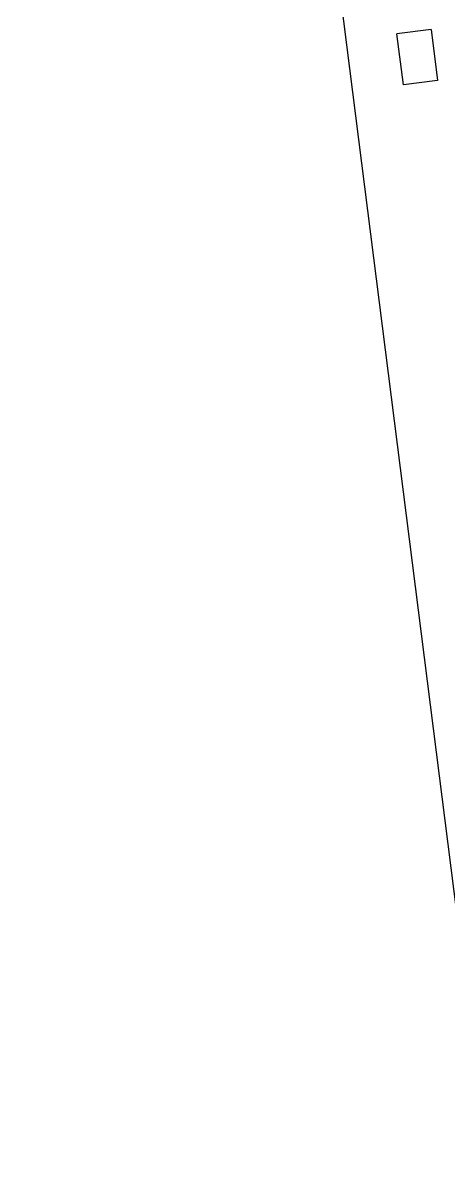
# Model space of a CAD drawing. Header units: inches. Extents: x 2621776591 to 2623670951, y 363331607 to 364354604.
# Drawn here: x 2622180913 to 2622184631, y 363909148 to 363919200 of the extents above; entities that cross this region are included whole.
import ezdxf

# ---------------------------------------------------------------- set-up
doc = ezdxf.new("R2010")
doc.units = ezdxf.units.IN
doc.header["$MEASUREMENT"] = 0
doc.linetypes.add('BORDERX2', pattern=[3.5, 1, -0.5, 1, -0.5, 0, -0.5])
doc.layers.add('ANCHOR POINT', color=7, linetype='Continuous')
doc.layers.add('TEXT2', color=1, linetype='Continuous')
doc.layers.add('CRANE', color=7, linetype='Continuous', true_color=0x7f3f7f)

msp = doc.modelspace()

# ---------------------------------------------------------------- linework, layer by layer
at = {"layer": 'ANCHOR POINT'}
for p, q in [((2622184474.5, 363919143.8), (2622184176.8, 363919106.1)), ((2622184474.5, 363919143.8), (2622184530.9, 363918697.3)), ((2622184233.3, 363918659.7), (2622184176.8, 363919106.1)), ((2622184530.9, 363918697.3), (2622184233.3, 363918659.7))]:
    msp.add_line(p, q, dxfattribs=at)
at = {"layer": 'CRANE', "color": 82, "linetype": 'BORDERX2', "true_color": 0x33cc00}
msp.add_circle((2622181319.1, 363904427.5, 0), 61900, dxfattribs=at)
at = {"layer": 'TEXT2'}
msp.add_line((2622151194.8, 364176374.2), (2622226613.1, 363579913.6), dxfattribs=at)

doc.saveas('drawing.dxf')
